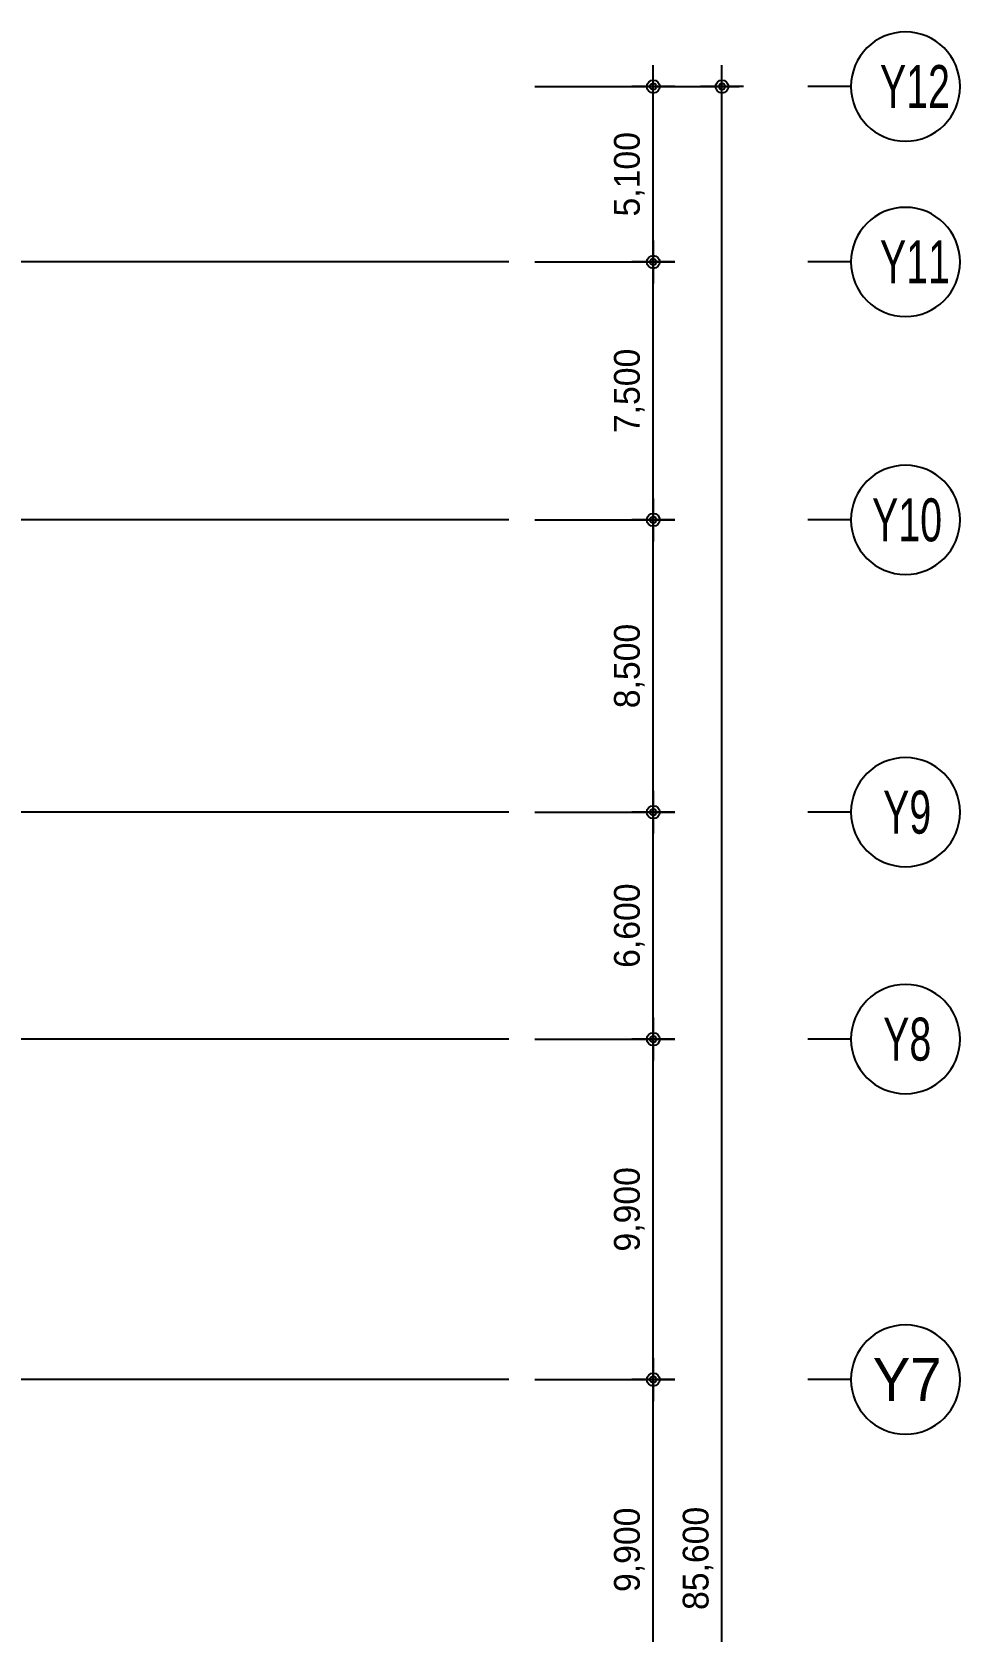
# Model space of a CAD drawing. Header units: metres. Extents: x 630750 to 860239, y 578133 to 726633.
# Drawn here: x 783110 to 810111, y 651998 to 698498 of the extents above; entities that cross this region are included whole.
import ezdxf
from ezdxf.enums import TextEntityAlignment as Align

# ---------------------------------------------------------------- set-up
doc = ezdxf.new("R2010")
doc.units = ezdxf.units.M
doc.header["$LTSCALE"] = 300
doc.layers.get('Defpoints').update_dxf_attribs({"color": 8})
for name, color, linetype in [('A-CEN-1', 1, 'Continuous'), ('A-DIM', 7, 'Continuous'), ('A-GRID-DIMS', 14, 'Continuous'), ('DIM', 7, 'Continuous')]:
    doc.layers.add(name, color=color, linetype=linetype)
doc.styles.add('TEXT(돋음)', font='')
doc.styles.add('돋움', font='')
doc.styles.get('TEXT(돋음)').set_extended_font_data('Dotum')
doc.styles.get('돋움').set_extended_font_data('Dotum')
doc.dimstyles.new('DIM250', dxfattribs={"dimscale": 250, "dimtxt": 3, "dimasz": 1, "dimexe": 2, "dimexo": 3, "dimgap": 1, "dimtad": 1, "dimdec": 0, "dimzin": 0, "dimdsep": 46, "dimlunit": 6, "dimtxsty": 'TEXT(돋음)', "dimblk": 'Z_DOT', "dimcen": 2.5, "dimdle": 2, "dimclrd": 256, "dimclre": 256, "dimclrt": 3, "dimadec": 0, "dimazin": 0, "dimtfac": 1, "dimtdec": 0, "dimtix": 1, "dimtmove": 2, "dimatfit": 3, "dimldrblk": 'Z_DOT', "dimfxl": 1, "dimtolj": 1, "dimtzin": 0, "dimarcsym": 0})

# ---------------------------------------------------------------- blocks, each defined once
blk = doc.blocks.new('Z_DOT')
at = {"layer": 'DIM', "color": 7}
for p, q in [((0, -2.5), (0, 2.5)), ((-2.5, 0), (2.5, 0))]:
    blk.add_line(p, q, dxfattribs=at)
for radius in [0.75, 0.375]:
    blk.add_circle((0, 0), radius, dxfattribs=at)
blk = doc.blocks.new('*D254')
at = {"layer": 'A-DIM', "lineweight": -2, "transparency": 16777216}
for p, q in [((797736, 696910), (801686, 696910)), ((801186, 692060), (801186, 696660)), ((797736, 691810), (801686, 691810))]:
    blk.add_line(p, q, dxfattribs=at)
at = {"layer": 'Defpoints', "color": 0, "transparency": 16777216}
for p in [(796986, 696910), (801186, 696910), (796986, 691810)]:
    blk.add_point(p, dxfattribs=at)
at = {"layer": 'A-DIM', "lineweight": -2, "transparency": 16777216, "xscale": 250, "yscale": 250, "zscale": 250}
for p, rotation in [((801186, 696910), 90), ((801186, 691810), 270)]:
    blk.add_blockref('Z_DOT', p, dxfattribs=dict(at, rotation=rotation))
at = {"layer": 'A-DIM', "color": 3, "transparency": 16777216, "insert": (800489, 694360), "char_height": 750, "attachment_point": 5, "rotation": 90, "style": 'TEXT(돋음)'}
blk.add_mtext('\\A1;5,100', dxfattribs=at)
blk = doc.blocks.new('*D262')
at = {"layer": 'A-DIM', "lineweight": -2, "transparency": 16777216}
for p, q in [((797736, 696910), (803686, 696910)), ((803186, 611560), (803186, 696660)), ((797736, 611310), (803686, 611310))]:
    blk.add_line(p, q, dxfattribs=at)
at = {"layer": 'Defpoints', "color": 0, "transparency": 16777216}
for p in [(796986, 696910), (803186, 696910), (796986, 611310)]:
    blk.add_point(p, dxfattribs=at)
at = {"layer": 'A-DIM', "lineweight": -2, "transparency": 16777216, "xscale": 250, "yscale": 250, "zscale": 250}
for p, rotation in [((803186, 696910), 90), ((803186, 611310), 270)]:
    blk.add_blockref('Z_DOT', p, dxfattribs=dict(at, rotation=rotation))
at = {"layer": 'A-DIM', "color": 3, "transparency": 16777216, "insert": (802489, 654110), "char_height": 750, "attachment_point": 5, "rotation": 90, "style": 'TEXT(돋음)'}
blk.add_mtext('\\A1;85,600', dxfattribs=at)
blk = doc.blocks.new('*D266')
at = {"layer": 'A-DIM', "lineweight": -2, "transparency": 16777216}
for p, q in [((797736, 659310), (801686, 659310)), ((801186, 649660), (801186, 659060)), ((797736, 649410), (801686, 649410))]:
    blk.add_line(p, q, dxfattribs=at)
at = {"layer": 'Defpoints', "color": 0, "transparency": 16777216}
for p in [(796986, 659310), (801186, 659310), (796986, 649410)]:
    blk.add_point(p, dxfattribs=at)
at = {"layer": 'A-DIM', "lineweight": -2, "transparency": 16777216, "xscale": 250, "yscale": 250, "zscale": 250}
for p, rotation in [((801186, 659310), 90), ((801186, 649410), 270)]:
    blk.add_blockref('Z_DOT', p, dxfattribs=dict(at, rotation=rotation))
at = {"layer": 'A-DIM', "color": 3, "transparency": 16777216, "insert": (800489, 654360), "char_height": 750, "attachment_point": 5, "rotation": 90, "style": 'TEXT(돋음)'}
blk.add_mtext('\\A1;9,900', dxfattribs=at)
blk = doc.blocks.new('*D267')
at = {"layer": 'A-DIM', "lineweight": -2, "transparency": 16777216}
for p, q in [((797736, 669210), (801686, 669210)), ((801186, 659560), (801186, 668960)), ((797736, 659310), (801686, 659310))]:
    blk.add_line(p, q, dxfattribs=at)
at = {"layer": 'Defpoints', "color": 0, "transparency": 16777216}
for p in [(796986, 669210), (801186, 669210), (796986, 659310)]:
    blk.add_point(p, dxfattribs=at)
at = {"layer": 'A-DIM', "lineweight": -2, "transparency": 16777216, "xscale": 250, "yscale": 250, "zscale": 250}
for p, rotation in [((801186, 669210), 90), ((801186, 659310), 270)]:
    blk.add_blockref('Z_DOT', p, dxfattribs=dict(at, rotation=rotation))
at = {"layer": 'A-DIM', "color": 3, "transparency": 16777216, "insert": (800489, 664260), "char_height": 750, "attachment_point": 5, "rotation": 90, "style": 'TEXT(돋음)'}
blk.add_mtext('\\A1;9,900', dxfattribs=at)
blk = doc.blocks.new('*D268')
at = {"layer": 'A-DIM', "lineweight": -2, "transparency": 16777216}
for p, q in [((797736, 675810), (801686, 675810)), ((801186, 669460), (801186, 675560)), ((797736, 669210), (801686, 669210))]:
    blk.add_line(p, q, dxfattribs=at)
at = {"layer": 'Defpoints', "color": 0, "transparency": 16777216}
for p in [(796986, 675810), (801186, 675810), (796986, 669210)]:
    blk.add_point(p, dxfattribs=at)
at = {"layer": 'A-DIM', "lineweight": -2, "transparency": 16777216, "xscale": 250, "yscale": 250, "zscale": 250}
for p, rotation in [((801186, 675810), 90), ((801186, 669210), 270)]:
    blk.add_blockref('Z_DOT', p, dxfattribs=dict(at, rotation=rotation))
at = {"layer": 'A-DIM', "color": 3, "transparency": 16777216, "insert": (800489, 672510), "char_height": 750, "attachment_point": 5, "rotation": 90, "style": 'TEXT(돋음)'}
blk.add_mtext('\\A1;6,600', dxfattribs=at)
blk = doc.blocks.new('*D269')
at = {"layer": 'A-DIM', "lineweight": -2, "transparency": 16777216}
for p, q in [((797736, 684310), (801686, 684310)), ((801186, 676060), (801186, 684060)), ((797736, 675810), (801686, 675810))]:
    blk.add_line(p, q, dxfattribs=at)
at = {"layer": 'Defpoints', "color": 0, "transparency": 16777216}
for p in [(796986, 684310), (801186, 684310), (796986, 675810)]:
    blk.add_point(p, dxfattribs=at)
at = {"layer": 'A-DIM', "lineweight": -2, "transparency": 16777216, "xscale": 250, "yscale": 250, "zscale": 250}
for p, rotation in [((801186, 684310), 90), ((801186, 675810), 270)]:
    blk.add_blockref('Z_DOT', p, dxfattribs=dict(at, rotation=rotation))
at = {"layer": 'A-DIM', "color": 3, "transparency": 16777216, "insert": (800489, 680060), "char_height": 750, "attachment_point": 5, "rotation": 90, "style": 'TEXT(돋음)'}
blk.add_mtext('\\A1;8,500', dxfattribs=at)
blk = doc.blocks.new('*D270')
at = {"layer": 'A-DIM', "lineweight": -2, "transparency": 16777216}
for p, q in [((797736, 691810), (801686, 691810)), ((801186, 684560), (801186, 691560)), ((797736, 684310), (801686, 684310))]:
    blk.add_line(p, q, dxfattribs=at)
at = {"layer": 'Defpoints', "color": 0, "transparency": 16777216}
for p in [(796986, 691810), (801186, 691810), (796986, 684310)]:
    blk.add_point(p, dxfattribs=at)
at = {"layer": 'A-DIM', "lineweight": -2, "transparency": 16777216, "xscale": 250, "yscale": 250, "zscale": 250}
for p, rotation in [((801186, 691810), 90), ((801186, 684310), 270)]:
    blk.add_blockref('Z_DOT', p, dxfattribs=dict(at, rotation=rotation))
at = {"layer": 'A-DIM', "color": 3, "transparency": 16777216, "insert": (800489, 688060), "char_height": 750, "attachment_point": 5, "rotation": 90, "style": 'TEXT(돋음)'}
blk.add_mtext('\\A1;7,500', dxfattribs=at)
blk = doc.blocks.new('주열마킹')
blk.add_line((0, 5), (0, 0))
blk.add_circle((0, 11.35), 6.35)
at = {"color": 3, "style": '돋움'}
blk.add_attdef('NO', text='', height=5, dxfattribs=at).set_placement((0, 11.35), align=Align.MIDDLE_CENTER)
blk = doc.blocks.new('*D192')
at = {"layer": 'A-DIM', "lineweight": -2, "transparency": 16777216}
for p, q in [((797736, 696910), (801686, 696910)), ((801186, 692060), (801186, 696660)), ((797736, 691810), (801686, 691810))]:
    blk.add_line(p, q, dxfattribs=at)
at = {"layer": 'Defpoints', "color": 0, "transparency": 16777216}
for p in [(796986, 696910), (801186, 696910), (796986, 691810)]:
    blk.add_point(p, dxfattribs=at)
at = {"layer": 'A-DIM', "lineweight": -2, "transparency": 16777216, "xscale": 250, "yscale": 250, "zscale": 250}
for p, rotation in [((801186, 696910), 90), ((801186, 691810), 270)]:
    blk.add_blockref('Z_DOT', p, dxfattribs=dict(at, rotation=rotation))
at = {"layer": 'A-DIM', "color": 3, "transparency": 16777216, "insert": (800489, 694360), "char_height": 750, "attachment_point": 5, "rotation": 90, "style": 'TEXT(돋음)'}
blk.add_mtext('\\A1;5,100', dxfattribs=at)
blk = doc.blocks.new('*D200')
at = {"layer": 'A-DIM', "lineweight": -2, "transparency": 16777216}
for p, q in [((797736, 696910), (803686, 696910)), ((803186, 611560), (803186, 696660)), ((797736, 611310), (803686, 611310))]:
    blk.add_line(p, q, dxfattribs=at)
at = {"layer": 'Defpoints', "color": 0, "transparency": 16777216}
for p in [(796986, 696910), (803186, 696910), (796986, 611310)]:
    blk.add_point(p, dxfattribs=at)
at = {"layer": 'A-DIM', "lineweight": -2, "transparency": 16777216, "xscale": 250, "yscale": 250, "zscale": 250}
for p, rotation in [((803186, 696910), 90), ((803186, 611310), 270)]:
    blk.add_blockref('Z_DOT', p, dxfattribs=dict(at, rotation=rotation))
at = {"layer": 'A-DIM', "color": 3, "transparency": 16777216, "insert": (802489, 654110), "char_height": 750, "attachment_point": 5, "rotation": 90, "style": 'TEXT(돋음)'}
blk.add_mtext('\\A1;85,600', dxfattribs=at)
blk = doc.blocks.new('*D204')
at = {"layer": 'A-DIM', "lineweight": -2, "transparency": 16777216}
for p, q in [((797736, 659310), (801686, 659310)), ((801186, 649660), (801186, 659060)), ((797736, 649410), (801686, 649410))]:
    blk.add_line(p, q, dxfattribs=at)
at = {"layer": 'Defpoints', "color": 0, "transparency": 16777216}
for p in [(796986, 659310), (801186, 659310), (796986, 649410)]:
    blk.add_point(p, dxfattribs=at)
at = {"layer": 'A-DIM', "lineweight": -2, "transparency": 16777216, "xscale": 250, "yscale": 250, "zscale": 250}
for p, rotation in [((801186, 659310), 90), ((801186, 649410), 270)]:
    blk.add_blockref('Z_DOT', p, dxfattribs=dict(at, rotation=rotation))
at = {"layer": 'A-DIM', "color": 3, "transparency": 16777216, "insert": (800489, 654360), "char_height": 750, "attachment_point": 5, "rotation": 90, "style": 'TEXT(돋음)'}
blk.add_mtext('\\A1;9,900', dxfattribs=at)
blk = doc.blocks.new('*D205')
at = {"layer": 'A-DIM', "lineweight": -2, "transparency": 16777216}
for p, q in [((797736, 669210), (801686, 669210)), ((801186, 659560), (801186, 668960)), ((797736, 659310), (801686, 659310))]:
    blk.add_line(p, q, dxfattribs=at)
at = {"layer": 'Defpoints', "color": 0, "transparency": 16777216}
for p in [(796986, 669210), (801186, 669210), (796986, 659310)]:
    blk.add_point(p, dxfattribs=at)
at = {"layer": 'A-DIM', "lineweight": -2, "transparency": 16777216, "xscale": 250, "yscale": 250, "zscale": 250}
for p, rotation in [((801186, 669210), 90), ((801186, 659310), 270)]:
    blk.add_blockref('Z_DOT', p, dxfattribs=dict(at, rotation=rotation))
at = {"layer": 'A-DIM', "color": 3, "transparency": 16777216, "insert": (800489, 664260), "char_height": 750, "attachment_point": 5, "rotation": 90, "style": 'TEXT(돋음)'}
blk.add_mtext('\\A1;9,900', dxfattribs=at)
blk = doc.blocks.new('*D206')
at = {"layer": 'A-DIM', "lineweight": -2, "transparency": 16777216}
for p, q in [((797736, 675810), (801686, 675810)), ((801186, 669460), (801186, 675560)), ((797736, 669210), (801686, 669210))]:
    blk.add_line(p, q, dxfattribs=at)
at = {"layer": 'Defpoints', "color": 0, "transparency": 16777216}
for p in [(796986, 675810), (801186, 675810), (796986, 669210)]:
    blk.add_point(p, dxfattribs=at)
at = {"layer": 'A-DIM', "lineweight": -2, "transparency": 16777216, "xscale": 250, "yscale": 250, "zscale": 250}
for p, rotation in [((801186, 675810), 90), ((801186, 669210), 270)]:
    blk.add_blockref('Z_DOT', p, dxfattribs=dict(at, rotation=rotation))
at = {"layer": 'A-DIM', "color": 3, "transparency": 16777216, "insert": (800489, 672510), "char_height": 750, "attachment_point": 5, "rotation": 90, "style": 'TEXT(돋음)'}
blk.add_mtext('\\A1;6,600', dxfattribs=at)
blk = doc.blocks.new('*D207')
at = {"layer": 'A-DIM', "lineweight": -2, "transparency": 16777216}
for p, q in [((797736, 684310), (801686, 684310)), ((801186, 676060), (801186, 684060)), ((797736, 675810), (801686, 675810))]:
    blk.add_line(p, q, dxfattribs=at)
at = {"layer": 'Defpoints', "color": 0, "transparency": 16777216}
for p in [(796986, 684310), (801186, 684310), (796986, 675810)]:
    blk.add_point(p, dxfattribs=at)
at = {"layer": 'A-DIM', "lineweight": -2, "transparency": 16777216, "xscale": 250, "yscale": 250, "zscale": 250}
for p, rotation in [((801186, 684310), 90), ((801186, 675810), 270)]:
    blk.add_blockref('Z_DOT', p, dxfattribs=dict(at, rotation=rotation))
at = {"layer": 'A-DIM', "color": 3, "transparency": 16777216, "insert": (800489, 680060), "char_height": 750, "attachment_point": 5, "rotation": 90, "style": 'TEXT(돋음)'}
blk.add_mtext('\\A1;8,500', dxfattribs=at)
blk = doc.blocks.new('*D208')
at = {"layer": 'A-DIM', "lineweight": -2, "transparency": 16777216}
for p, q in [((797736, 691810), (801686, 691810)), ((801186, 684560), (801186, 691560)), ((797736, 684310), (801686, 684310))]:
    blk.add_line(p, q, dxfattribs=at)
at = {"layer": 'Defpoints', "color": 0, "transparency": 16777216}
for p in [(796986, 691810), (801186, 691810), (796986, 684310)]:
    blk.add_point(p, dxfattribs=at)
at = {"layer": 'A-DIM', "lineweight": -2, "transparency": 16777216, "xscale": 250, "yscale": 250, "zscale": 250}
for p, rotation in [((801186, 691810), 90), ((801186, 684310), 270)]:
    blk.add_blockref('Z_DOT', p, dxfattribs=dict(at, rotation=rotation))
at = {"layer": 'A-DIM', "color": 3, "transparency": 16777216, "insert": (800489, 688060), "char_height": 750, "attachment_point": 5, "rotation": 90, "style": 'TEXT(돋음)'}
blk.add_mtext('\\A1;7,500', dxfattribs=at)

msp = doc.modelspace()

# ---------------------------------------------------------------- linework, layer by layer
at = {"layer": 'A-CEN-1', "linetype": 'Continuous'}
for p, q in [((796986.4, 691810.2), (657202.6, 691810.2)), ((796986.4, 684310.2), (657202.6, 684310.2)), ((796986.4, 675810.2), (657202.6, 675810.2)), ((796986.4, 669210.2), (657202.6, 669210.2)), ((796986.4, 659310.2), (657202.6, 659310.2))]:
    msp.add_line(p, q, dxfattribs=at)

# ---------------------------------------------------------------- block references
at = {"layer": 'A-GRID-DIMS'}
ref = msp.add_blockref('주열마킹', (805686.4, 696910.2), dxfattribs=dict(at, xscale=-250.0000000006985, yscale=250, zscale=250, rotation=269.9999997692944))
ref.add_attrib('NO', 'Y12', dxfattribs={"layer": '0', "color": 3, "height": 1250, "rotation": 360, "style": '돋움', "width": 0.7}).set_placement((808799.3, 696910.2, 0), align=Align.MIDDLE_CENTER)
ref = msp.add_blockref('주열마킹', (805686.4, 696910.2), dxfattribs=dict(at, xscale=-250.0000000006985, yscale=250, zscale=250, rotation=269.9999997692944))
ref.add_attrib('NO', 'Y12', dxfattribs={"layer": '0', "color": 3, "height": 1250, "rotation": 360, "style": '돋움', "width": 0.7}).set_placement((808799.3, 696910.2, 0), align=Align.MIDDLE_CENTER)
ref = msp.add_blockref('주열마킹', (805686.4, 691810.2), dxfattribs=dict(at, xscale=-250.0000000006985, yscale=250, zscale=250, rotation=269.9999997692944))
ref.add_attrib('NO', 'Y11', dxfattribs={"layer": '0', "color": 3, "height": 1250, "rotation": 360, "style": '돋움', "width": 0.7}).set_placement((808799.3, 691810.2, 0), align=Align.MIDDLE_CENTER)
ref = msp.add_blockref('주열마킹', (805686.4, 691810.2), dxfattribs=dict(at, xscale=-250.0000000006985, yscale=250, zscale=250, rotation=269.9999997692944))
ref.add_attrib('NO', 'Y11', dxfattribs={"layer": '0', "color": 3, "height": 1250, "rotation": 360, "style": '돋움', "width": 0.7}).set_placement((808799.3, 691810.2, 0), align=Align.MIDDLE_CENTER)
ref = msp.add_blockref('주열마킹', (805686.4, 684310.2), dxfattribs=dict(at, xscale=-250.0000000006985, yscale=250, zscale=250, rotation=269.9999997692944))
ref.add_attrib('NO', 'Y10', dxfattribs={"layer": '0', "color": 3, "height": 1250, "rotation": 360, "style": '돋움', "width": 0.7}).set_placement((808570.2, 684310.2, 0), align=Align.MIDDLE_CENTER)
ref = msp.add_blockref('주열마킹', (805686.4, 684310.2), dxfattribs=dict(at, xscale=-250.0000000006985, yscale=250, zscale=250, rotation=269.9999997692944))
ref.add_attrib('NO', 'Y10', dxfattribs={"layer": '0', "color": 3, "height": 1250, "rotation": 360, "style": '돋움', "width": 0.7}).set_placement((808570.2, 684310.2, 0), align=Align.MIDDLE_CENTER)
ref = msp.add_blockref('주열마킹', (805686.4, 675810.2), dxfattribs=dict(at, xscale=-250.0000000006985, yscale=250, zscale=250, rotation=269.9999997692944))
ref.add_attrib('NO', 'Y9', dxfattribs={"layer": '0', "color": 3, "height": 1250, "rotation": 360, "style": '돋움', "width": 0.7}).set_placement((808572.5, 675810.2, 0), align=Align.MIDDLE_CENTER)
ref = msp.add_blockref('주열마킹', (805686.4, 675810.2), dxfattribs=dict(at, xscale=-250.0000000006985, yscale=250, zscale=250, rotation=269.9999997692944))
ref.add_attrib('NO', 'Y9', dxfattribs={"layer": '0', "color": 3, "height": 1250, "rotation": 360, "style": '돋움', "width": 0.7}).set_placement((808572.5, 675810.2, 0), align=Align.MIDDLE_CENTER)
ref = msp.add_blockref('주열마킹', (805686.4, 669210.2), dxfattribs=dict(at, xscale=-250.0000000006985, yscale=250, zscale=250, rotation=269.9999997692944))
ref.add_attrib('NO', 'Y8', dxfattribs={"layer": '0', "color": 3, "height": 1250, "rotation": 360, "style": '돋움', "width": 0.7}).set_placement((808574.9, 669210.2, 0), align=Align.MIDDLE_CENTER)
ref = msp.add_blockref('주열마킹', (805686.4, 669210.2), dxfattribs=dict(at, xscale=-250.0000000006985, yscale=250, zscale=250, rotation=269.9999997692944))
ref.add_attrib('NO', 'Y8', dxfattribs={"layer": '0', "color": 3, "height": 1250, "rotation": 360, "style": '돋움', "width": 0.7}).set_placement((808574.9, 669210.2, 0), align=Align.MIDDLE_CENTER)
ref = msp.add_blockref('주열마킹', (805686.3, 659310.2), dxfattribs=dict(at, xscale=-250.0000000006985, yscale=250, zscale=250, rotation=269.9999997692944))
ref.add_attrib('NO', 'Y7', dxfattribs={"layer": '0', "color": 3, "height": 1250, "rotation": 360, "style": '돋움'}).set_placement((808572.5, 659310.2, 0), align=Align.MIDDLE_CENTER)
ref = msp.add_blockref('주열마킹', (805686.3, 659310.2), dxfattribs=dict(at, xscale=-250.0000000006985, yscale=250, zscale=250, rotation=269.9999997692944))
ref.add_attrib('NO', 'Y7', dxfattribs={"layer": '0', "color": 3, "height": 1250, "rotation": 360, "style": '돋움'}).set_placement((808572.5, 659310.2, 0), align=Align.MIDDLE_CENTER)

# ---------------------------------------------------------------- dimensions: what is measured, and where the dimension line sits
at = {"layer": 'A-DIM'}
for base, p1, p2, picture, middle in [((801186.3, 696910.2), (796986.3, 691810.2), (796986.3, 696910.2), '*D254', (800488.5, 694360.2)), ((803186.3, 696910.2), (796986.3, 611310.2), (796986.3, 696910.2), '*D262', (802488.5, 654110.2)), ((801186.3, 696910.2), (796986.3, 691810.2), (796986.3, 696910.2), '*D192', (800488.5, 694360.2)), ((803186.3, 696910.2), (796986.3, 611310.2), (796986.3, 696910.2), '*D200', (802488.5, 654110.2)), ((801186.3, 691810.2), (796986.3, 684310.2), (796986.3, 691810.2), '*D270', (800488.5, 688060.2)), ((801186.3, 691810.2), (796986.3, 684310.2), (796986.3, 691810.2), '*D208', (800488.5, 688060.2)), ((801186.3, 684310.2), (796986.3, 675810.2), (796986.3, 684310.2), '*D269', (800488.5, 680060.2)), ((801186.3, 684310.2), (796986.3, 675810.2), (796986.3, 684310.2), '*D207', (800488.5, 680060.2)), ((801186.3, 675810.2), (796986.3, 669210.2), (796986.3, 675810.2), '*D268', (800488.5, 672510.2)), ((801186.3, 675810.2), (796986.3, 669210.2), (796986.3, 675810.2), '*D206', (800488.5, 672510.2)), ((801186.3, 669210.2), (796986.3, 659310.2), (796986.3, 669210.2), '*D267', (800488.5, 664260.2)), ((801186.3, 669210.2), (796986.3, 659310.2), (796986.3, 669210.2), '*D205', (800488.5, 664260.2)), ((801186.3, 659310.2), (796986.3, 649410.2), (796986.3, 659310.2), '*D266', (800488.5, 654360.2)), ((801186.3, 659310.2), (796986.3, 649410.2), (796986.3, 659310.2), '*D204', (800488.5, 654360.2))]:
    dim = msp.add_linear_dim(base=base, p1=p1, p2=p2, angle=90, dimstyle='DIM250', dxfattribs=at)
    dim.commit()
    dim.dimension.update_dxf_attribs({"geometry": picture, "text_midpoint": middle})

doc.saveas('drawing.dxf')
